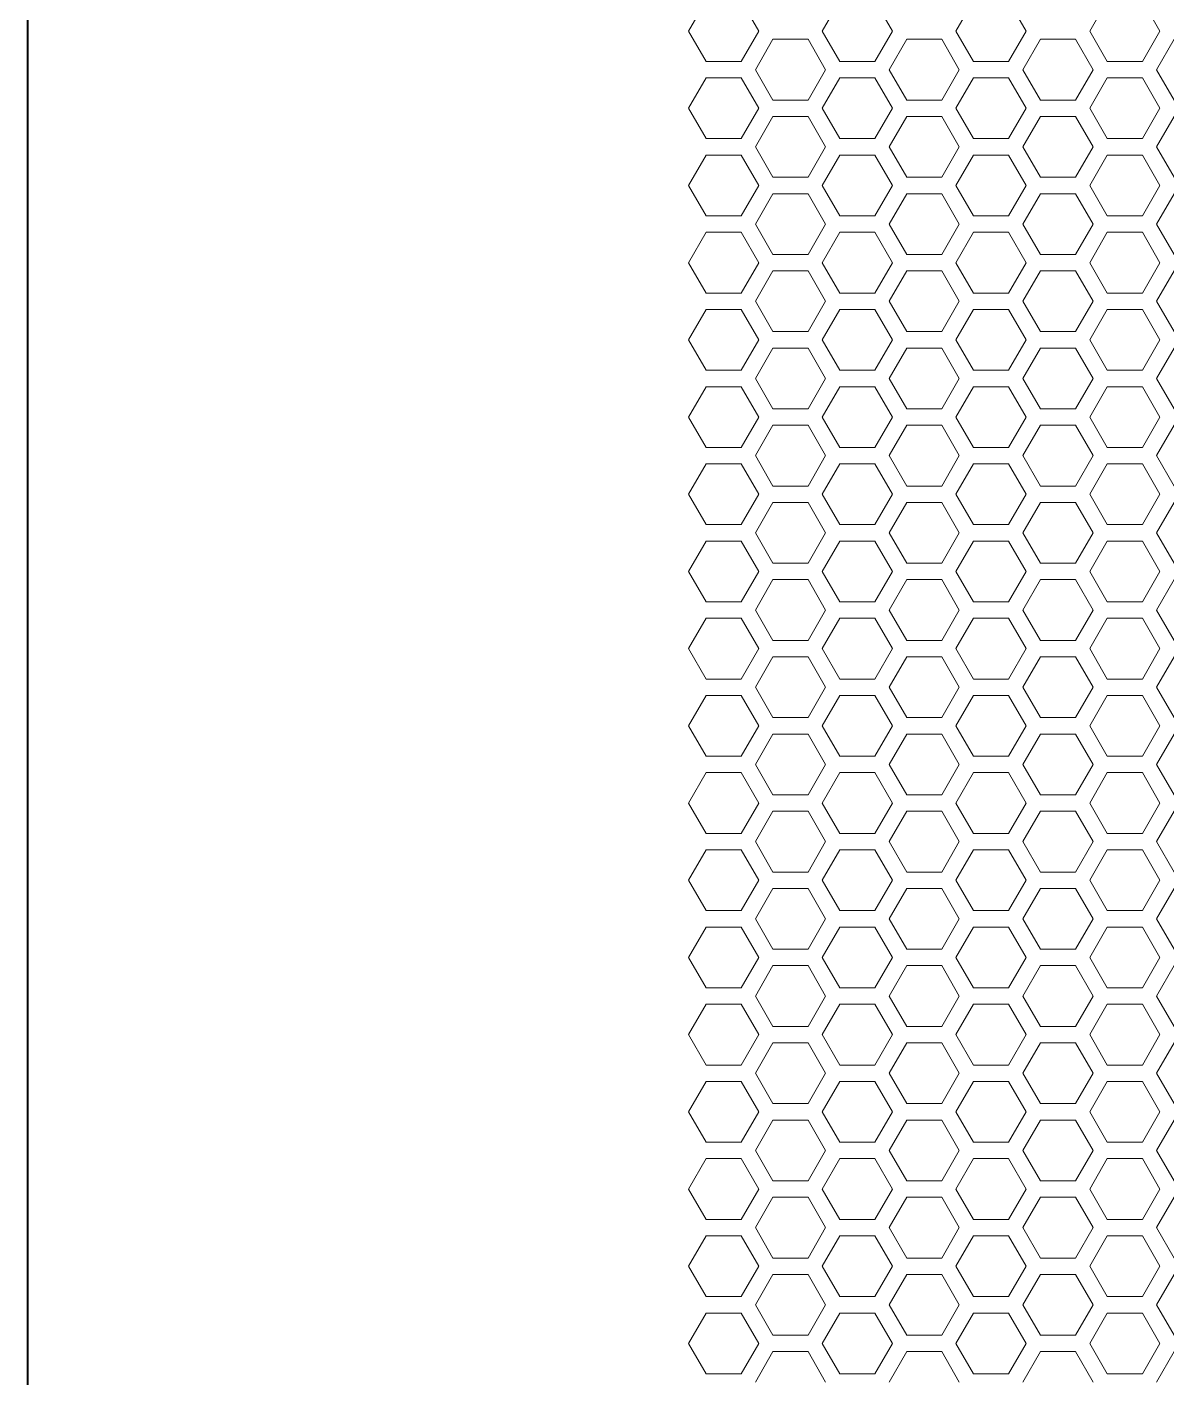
# Model space of a CAD drawing. Header units: millimetres. Extents: x 0 to 140, y -17 to 195.
# Drawn here: x 0 to 8.84, y 126.55 to 137.03 of the extents above; entities that cross this region are included whole.
import ezdxf

# ---------------------------------------------------------------- set-up
doc = ezdxf.new("R2010")
doc.units = ezdxf.units.MM
doc.layers.add('4203-42785_1_0', color=7, linetype='Continuous')

# ---------------------------------------------------------------- blocks, each defined once
blk = doc.blocks.new('a')
at = {"layer": '4203-42785_1_0', "color": 0, "linetype": 'ByBlock', "lineweight": 9}
for p, q in [((1506.9262, 451.6543), (1506.8194, 451.4695)), ((1507.2464, 451.4695), (1507.1396, 451.6543)), ((1507.7395, 451.6543), (1507.6327, 451.4695)), ((1508.0596, 451.4695), (1507.9529, 451.6543)), ((1508.5527, 451.6543), (1508.446, 451.4695)), ((1508.8728, 451.4695), (1508.7661, 451.6543)), ((1509.366, 451.6543), (1509.2593, 451.4695)), ((1509.6862, 451.4695), (1509.5794, 451.6543)), ((1506.8194, 451.4695), (1506.9262, 451.2846)), ((1507.1396, 451.2846), (1507.2464, 451.4695)), ((1507.6327, 451.4695), (1507.7395, 451.2846)), ((1507.9529, 451.2846), (1508.0596, 451.4695)), ((1508.446, 451.4695), (1508.5527, 451.2846)), ((1508.7661, 451.2846), (1508.8728, 451.4695)), ((1509.2593, 451.4695), (1509.366, 451.2846)), ((1509.5794, 451.2846), (1509.6862, 451.4695)), ((1507.3328, 451.4196), (1507.2261, 451.2347)), ((1507.3328, 451.4196), (1507.2261, 451.2347)), ((1507.5463, 451.4196), (1507.3328, 451.4196)), ((1507.5463, 451.4196), (1507.3328, 451.4196)), ((1507.653, 451.2347), (1507.5463, 451.4196)), ((1507.653, 451.2347), (1507.5463, 451.4196)), ((1508.1461, 451.4196), (1508.0394, 451.2347)), ((1508.1461, 451.4196), (1508.0394, 451.2347)), ((1508.3595, 451.4196), (1508.1461, 451.4196)), ((1508.3595, 451.4196), (1508.1461, 451.4196)), ((1508.4662, 451.2347), (1508.3595, 451.4196)), ((1508.4662, 451.2347), (1508.3595, 451.4196)), ((1508.9594, 451.4196), (1508.8527, 451.2347)), ((1508.9594, 451.4196), (1508.8527, 451.2347)), ((1509.1728, 451.4196), (1508.9594, 451.4196)), ((1509.1728, 451.4196), (1508.9594, 451.4196)), ((1509.2795, 451.2347), (1509.1728, 451.4196)), ((1509.2795, 451.2347), (1509.1728, 451.4196)), ((1509.7726, 451.4196), (1509.6659, 451.2347)), ((1509.7726, 451.4196), (1509.6659, 451.2347)), ((1506.9262, 451.2846), (1507.1396, 451.2846)), ((1507.7395, 451.2846), (1507.9529, 451.2846)), ((1508.5527, 451.2846), (1508.7661, 451.2846)), ((1509.366, 451.2846), (1509.5794, 451.2846)), ((1507.2261, 451.2347), (1507.3328, 451.0498)), ((1507.2261, 451.2347), (1507.3328, 451.0498)), ((1507.5463, 451.0498), (1507.653, 451.2347)), ((1507.5463, 451.0498), (1507.653, 451.2347)), ((1508.0394, 451.2347), (1508.1461, 451.0498)), ((1508.0394, 451.2347), (1508.1461, 451.0498)), ((1508.3595, 451.0498), (1508.4662, 451.2347)), ((1508.3595, 451.0498), (1508.4662, 451.2347)), ((1508.8527, 451.2347), (1508.9594, 451.0498)), ((1508.8527, 451.2347), (1508.9594, 451.0498)), ((1509.1728, 451.0498), (1509.2795, 451.2347)), ((1509.1728, 451.0498), (1509.2795, 451.2347)), ((1509.6659, 451.2347), (1509.7726, 451.0498)), ((1509.6659, 451.2347), (1509.7726, 451.0498)), ((1506.9262, 451.1848), (1506.8194, 450.9999)), ((1506.9262, 451.1848), (1506.8194, 450.9999)), ((1507.1396, 451.1848), (1506.9262, 451.1848)), ((1507.1396, 451.1848), (1506.9262, 451.1848)), ((1507.2464, 450.9999), (1507.1396, 451.1848)), ((1507.2464, 450.9999), (1507.1396, 451.1848)), ((1507.7395, 451.1848), (1507.6327, 450.9999)), ((1507.7395, 451.1848), (1507.6327, 450.9999)), ((1507.9529, 451.1848), (1507.7395, 451.1848)), ((1507.9529, 451.1848), (1507.7395, 451.1848)), ((1508.0596, 450.9999), (1507.9529, 451.1848)), ((1508.0596, 450.9999), (1507.9529, 451.1848)), ((1508.5527, 451.1848), (1508.446, 450.9999)), ((1508.5527, 451.1848), (1508.446, 450.9999)), ((1508.7661, 451.1848), (1508.5527, 451.1848)), ((1508.7661, 451.1848), (1508.5527, 451.1848)), ((1508.8728, 450.9999), (1508.7661, 451.1848)), ((1508.8728, 450.9999), (1508.7661, 451.1848)), ((1509.366, 451.1848), (1509.2593, 450.9999)), ((1509.366, 451.1848), (1509.2593, 450.9999)), ((1509.5794, 451.1848), (1509.366, 451.1848)), ((1509.5794, 451.1848), (1509.366, 451.1848)), ((1509.6862, 450.9999), (1509.5794, 451.1848)), ((1509.6862, 450.9999), (1509.5794, 451.1848)), ((1507.3328, 451.0498), (1507.5463, 451.0498)), ((1507.3328, 451.0498), (1507.5463, 451.0498)), ((1508.1461, 451.0498), (1508.3595, 451.0498)), ((1508.1461, 451.0498), (1508.3595, 451.0498)), ((1508.9594, 451.0498), (1509.1728, 451.0498)), ((1508.9594, 451.0498), (1509.1728, 451.0498)), ((1506.8194, 450.9999), (1506.9262, 450.8151)), ((1506.8194, 450.9999), (1506.9262, 450.8151)), ((1507.1396, 450.8151), (1507.2464, 450.9999)), ((1507.1396, 450.8151), (1507.2464, 450.9999)), ((1507.6327, 450.9999), (1507.7395, 450.8151)), ((1507.6327, 450.9999), (1507.7395, 450.8151)), ((1507.9529, 450.8151), (1508.0596, 450.9999)), ((1507.9529, 450.8151), (1508.0596, 450.9999)), ((1508.446, 450.9999), (1508.5527, 450.8151)), ((1508.446, 450.9999), (1508.5527, 450.8151)), ((1508.7661, 450.8151), (1508.8728, 450.9999)), ((1508.7661, 450.8151), (1508.8728, 450.9999)), ((1509.2593, 450.9999), (1509.366, 450.8151)), ((1509.2593, 450.9999), (1509.366, 450.8151)), ((1509.5794, 450.8151), (1509.6862, 450.9999)), ((1509.5794, 450.8151), (1509.6862, 450.9999)), ((1507.3328, 450.95), (1507.2261, 450.7652)), ((1507.5463, 450.95), (1507.3328, 450.95)), ((1507.653, 450.7652), (1507.5463, 450.95)), ((1508.1461, 450.95), (1508.0394, 450.7652)), ((1508.3595, 450.95), (1508.1461, 450.95)), ((1508.4662, 450.7652), (1508.3595, 450.95)), ((1508.9594, 450.95), (1508.8527, 450.7652)), ((1509.1728, 450.95), (1508.9594, 450.95)), ((1509.2795, 450.7652), (1509.1728, 450.95)), ((1509.7726, 450.95), (1509.6659, 450.7652)), ((1506.9262, 450.8151), (1507.1396, 450.8151)), ((1506.9262, 450.8151), (1507.1396, 450.8151)), ((1507.7395, 450.8151), (1507.9529, 450.8151)), ((1507.7395, 450.8151), (1507.9529, 450.8151)), ((1508.5527, 450.8151), (1508.7661, 450.8151)), ((1508.5527, 450.8151), (1508.7661, 450.8151)), ((1509.366, 450.8151), (1509.5794, 450.8151)), ((1509.366, 450.8151), (1509.5794, 450.8151)), ((1506.9262, 450.7153), (1506.8194, 450.5304)), ((1507.1396, 450.7153), (1506.9262, 450.7153)), ((1507.2464, 450.5304), (1507.1396, 450.7153)), ((1507.2261, 450.7652), (1507.3328, 450.5803)), ((1507.5463, 450.5803), (1507.653, 450.7652)), ((1507.7395, 450.7153), (1507.6327, 450.5304)), ((1507.9529, 450.7153), (1507.7395, 450.7153)), ((1508.0596, 450.5304), (1507.9529, 450.7153)), ((1508.0394, 450.7652), (1508.1461, 450.5803)), ((1508.3595, 450.5803), (1508.4662, 450.7652)), ((1508.5527, 450.7153), (1508.446, 450.5304)), ((1508.7661, 450.7153), (1508.5527, 450.7153)), ((1508.8728, 450.5304), (1508.7661, 450.7153)), ((1508.8527, 450.7652), (1508.9594, 450.5803)), ((1509.1728, 450.5803), (1509.2795, 450.7652)), ((1509.366, 450.7153), (1509.2593, 450.5304)), ((1509.5794, 450.7153), (1509.366, 450.7153)), ((1509.6862, 450.5304), (1509.5794, 450.7153)), ((1509.6659, 450.7652), (1509.7726, 450.5803)), ((1507.3328, 450.5803), (1507.5463, 450.5803)), ((1508.1461, 450.5803), (1508.3595, 450.5803)), ((1508.9594, 450.5803), (1509.1728, 450.5803)), ((1506.8194, 450.5304), (1506.9262, 450.3455)), ((1507.1396, 450.3455), (1507.2464, 450.5304)), ((1507.3328, 450.4805), (1507.2261, 450.2956)), ((1507.5463, 450.4805), (1507.3328, 450.4805)), ((1507.653, 450.2956), (1507.5463, 450.4805)), ((1507.6327, 450.5304), (1507.7395, 450.3455)), ((1507.9529, 450.3455), (1508.0596, 450.5304)), ((1508.1461, 450.4805), (1508.0394, 450.2956)), ((1508.3595, 450.4805), (1508.1461, 450.4805)), ((1508.4662, 450.2956), (1508.3595, 450.4805)), ((1508.446, 450.5304), (1508.5527, 450.3455)), ((1508.7661, 450.3455), (1508.8728, 450.5304)), ((1508.9594, 450.4805), (1508.8527, 450.2956)), ((1509.1728, 450.4805), (1508.9594, 450.4805)), ((1509.2795, 450.2956), (1509.1728, 450.4805)), ((1509.2593, 450.5304), (1509.366, 450.3455)), ((1509.5794, 450.3455), (1509.6862, 450.5304)), ((1509.7726, 450.4805), (1509.6659, 450.2956)), ((1506.9262, 450.3455), (1507.1396, 450.3455)), ((1507.2261, 450.2956), (1507.3328, 450.1108)), ((1507.5463, 450.1108), (1507.653, 450.2956)), ((1507.7395, 450.3455), (1507.9529, 450.3455)), ((1508.0394, 450.2956), (1508.1461, 450.1108)), ((1508.3595, 450.1108), (1508.4662, 450.2956)), ((1508.5527, 450.3455), (1508.7661, 450.3455)), ((1508.8527, 450.2956), (1508.9594, 450.1108)), ((1509.1728, 450.1108), (1509.2795, 450.2956)), ((1509.366, 450.3455), (1509.5794, 450.3455)), ((1509.6659, 450.2956), (1509.7726, 450.1108)), ((1506.9262, 450.2457), (1506.8194, 450.0608)), ((1507.1396, 450.2457), (1506.9262, 450.2457)), ((1507.2464, 450.0608), (1507.1396, 450.2457)), ((1507.7395, 450.2457), (1507.6327, 450.0608)), ((1507.9529, 450.2457), (1507.7395, 450.2457)), ((1508.0596, 450.0608), (1507.9529, 450.2457)), ((1508.5527, 450.2457), (1508.446, 450.0608)), ((1508.7661, 450.2457), (1508.5527, 450.2457)), ((1508.8728, 450.0608), (1508.7661, 450.2457)), ((1509.366, 450.2457), (1509.2593, 450.0608)), ((1509.5794, 450.2457), (1509.366, 450.2457)), ((1509.6862, 450.0608), (1509.5794, 450.2457)), ((1506.8194, 450.0608), (1506.9262, 449.876)), ((1507.1396, 449.876), (1507.2464, 450.0608)), ((1507.3328, 450.1108), (1507.5463, 450.1108)), ((1507.6327, 450.0608), (1507.7395, 449.876)), ((1507.9529, 449.876), (1508.0596, 450.0608)), ((1508.1461, 450.1108), (1508.3595, 450.1108)), ((1508.446, 450.0608), (1508.5527, 449.876)), ((1508.7661, 449.876), (1508.8728, 450.0608)), ((1508.9594, 450.1108), (1509.1728, 450.1108)), ((1509.2593, 450.0608), (1509.366, 449.876)), ((1509.5794, 449.876), (1509.6862, 450.0608)), ((1507.3328, 450.0109), (1507.2261, 449.8261)), ((1507.5463, 450.0109), (1507.3328, 450.0109)), ((1507.653, 449.8261), (1507.5463, 450.0109)), ((1508.1461, 450.0109), (1508.0394, 449.8261)), ((1508.3595, 450.0109), (1508.1461, 450.0109)), ((1508.4662, 449.8261), (1508.3595, 450.0109)), ((1508.9594, 450.0109), (1508.8527, 449.8261)), ((1509.1728, 450.0109), (1508.9594, 450.0109)), ((1509.2795, 449.8261), (1509.1728, 450.0109)), ((1509.7726, 450.0109), (1509.6659, 449.8261)), ((1506.9262, 449.876), (1507.1396, 449.876)), ((1507.2261, 449.8261), (1507.3328, 449.6412)), ((1507.5463, 449.6412), (1507.653, 449.8261)), ((1507.7395, 449.876), (1507.9529, 449.876)), ((1508.0394, 449.8261), (1508.1461, 449.6412)), ((1508.3595, 449.6412), (1508.4662, 449.8261)), ((1508.5527, 449.876), (1508.7661, 449.876)), ((1508.8527, 449.8261), (1508.9594, 449.6412)), ((1509.1728, 449.6412), (1509.2795, 449.8261)), ((1509.366, 449.876), (1509.5794, 449.876)), ((1509.6659, 449.8261), (1509.7726, 449.6412)), ((1506.9262, 449.7762), (1506.8194, 449.5913)), ((1507.1396, 449.7762), (1506.9262, 449.7762)), ((1507.2464, 449.5913), (1507.1396, 449.7762)), ((1507.7395, 449.7762), (1507.6327, 449.5913)), ((1507.9529, 449.7762), (1507.7395, 449.7762)), ((1508.0596, 449.5913), (1507.9529, 449.7762)), ((1508.5527, 449.7762), (1508.446, 449.5913)), ((1508.7661, 449.7762), (1508.5527, 449.7762)), ((1508.8728, 449.5913), (1508.7661, 449.7762)), ((1509.366, 449.7762), (1509.2593, 449.5913)), ((1509.5794, 449.7762), (1509.366, 449.7762)), ((1509.6862, 449.5913), (1509.5794, 449.7762)), ((1507.3328, 449.6412), (1507.5463, 449.6412)), ((1508.1461, 449.6412), (1508.3595, 449.6412)), ((1508.9594, 449.6412), (1509.1728, 449.6412)), ((1506.8194, 449.5913), (1506.9262, 449.4064)), ((1507.1396, 449.4064), (1507.2464, 449.5913)), ((1507.6327, 449.5913), (1507.7395, 449.4064)), ((1507.9529, 449.4064), (1508.0596, 449.5913)), ((1508.446, 449.5913), (1508.5527, 449.4064)), ((1508.7661, 449.4064), (1508.8728, 449.5913)), ((1509.2593, 449.5913), (1509.366, 449.4064)), ((1509.5794, 449.4064), (1509.6862, 449.5913)), ((1507.3328, 449.5414), (1507.2261, 449.3565)), ((1507.5463, 449.5414), (1507.3328, 449.5414)), ((1507.653, 449.3565), (1507.5463, 449.5414)), ((1508.1461, 449.5414), (1508.0394, 449.3565)), ((1508.3595, 449.5414), (1508.1461, 449.5414)), ((1508.4662, 449.3565), (1508.3595, 449.5414)), ((1508.9594, 449.5414), (1508.8527, 449.3565)), ((1509.1728, 449.5414), (1508.9594, 449.5414)), ((1509.2795, 449.3565), (1509.1728, 449.5414)), ((1509.7726, 449.5414), (1509.6659, 449.3565)), ((1506.9262, 449.4064), (1507.1396, 449.4064)), ((1507.7395, 449.4064), (1507.9529, 449.4064)), ((1508.5527, 449.4064), (1508.7661, 449.4064)), ((1509.366, 449.4064), (1509.5794, 449.4064)), ((1507.2261, 449.3565), (1507.3328, 449.1717)), ((1507.5463, 449.1717), (1507.653, 449.3565)), ((1508.0394, 449.3565), (1508.1461, 449.1717)), ((1508.3595, 449.1717), (1508.4662, 449.3565)), ((1508.8527, 449.3565), (1508.9594, 449.1717)), ((1509.1728, 449.1717), (1509.2795, 449.3565)), ((1509.6659, 449.3565), (1509.7726, 449.1717)), ((1506.9262, 449.3066), (1506.8194, 449.1218)), ((1507.1396, 449.3066), (1506.9262, 449.3066)), ((1507.2464, 449.1218), (1507.1396, 449.3066)), ((1507.7395, 449.3066), (1507.6327, 449.1218)), ((1507.9529, 449.3066), (1507.7395, 449.3066)), ((1508.0596, 449.1218), (1507.9529, 449.3066)), ((1508.5527, 449.3066), (1508.446, 449.1218)), ((1508.7661, 449.3066), (1508.5527, 449.3066)), ((1508.8728, 449.1218), (1508.7661, 449.3066)), ((1509.366, 449.3066), (1509.2593, 449.1218)), ((1509.5794, 449.3066), (1509.366, 449.3066)), ((1509.6862, 449.1218), (1509.5794, 449.3066)), ((1507.3328, 449.1717), (1507.5463, 449.1717)), ((1508.1461, 449.1717), (1508.3595, 449.1717)), ((1508.9594, 449.1717), (1509.1728, 449.1717)), ((1506.8194, 449.1218), (1506.9262, 448.9369)), ((1507.1396, 448.9369), (1507.2464, 449.1218)), ((1507.3328, 449.0718), (1507.2261, 448.887)), ((1507.5463, 449.0718), (1507.3328, 449.0718)), ((1507.653, 448.887), (1507.5463, 449.0718)), ((1507.6327, 449.1218), (1507.7395, 448.9369)), ((1507.9529, 448.9369), (1508.0596, 449.1218)), ((1508.1461, 449.0718), (1508.0394, 448.887)), ((1508.3595, 449.0718), (1508.1461, 449.0718)), ((1508.4662, 448.887), (1508.3595, 449.0718)), ((1508.446, 449.1218), (1508.5527, 448.9369)), ((1508.7661, 448.9369), (1508.8728, 449.1218)), ((1508.9594, 449.0718), (1508.8527, 448.887)), ((1509.1728, 449.0718), (1508.9594, 449.0718)), ((1509.2795, 448.887), (1509.1728, 449.0718)), ((1509.2593, 449.1218), (1509.366, 448.9369)), ((1509.5794, 448.9369), (1509.6862, 449.1218)), ((1509.7726, 449.0718), (1509.6659, 448.887)), ((1506.9262, 448.9369), (1507.1396, 448.9369)), ((1507.7395, 448.9369), (1507.9529, 448.9369)), ((1508.5527, 448.9369), (1508.7661, 448.9369)), ((1509.366, 448.9369), (1509.5794, 448.9369)), ((1506.9262, 448.8371), (1506.8194, 448.6522)), ((1507.1396, 448.8371), (1506.9262, 448.8371)), ((1507.2464, 448.6522), (1507.1396, 448.8371)), ((1507.2261, 448.887), (1507.3328, 448.7021)), ((1507.5463, 448.7021), (1507.653, 448.887)), ((1507.7395, 448.8371), (1507.6327, 448.6522)), ((1507.9529, 448.8371), (1507.7395, 448.8371)), ((1508.0596, 448.6522), (1507.9529, 448.8371)), ((1508.0394, 448.887), (1508.1461, 448.7021)), ((1508.3595, 448.7021), (1508.4662, 448.887)), ((1508.5527, 448.8371), (1508.446, 448.6522)), ((1508.7661, 448.8371), (1508.5527, 448.8371)), ((1508.8728, 448.6522), (1508.7661, 448.8371)), ((1508.8527, 448.887), (1508.9594, 448.7021)), ((1509.1728, 448.7021), (1509.2795, 448.887)), ((1509.366, 448.8371), (1509.2593, 448.6522)), ((1509.5794, 448.8371), (1509.366, 448.8371)), ((1509.6862, 448.6522), (1509.5794, 448.8371)), ((1509.6659, 448.887), (1509.7726, 448.7021)), ((1506.8194, 448.6522), (1506.9262, 448.4673)), ((1507.1396, 448.4673), (1507.2464, 448.6522)), ((1507.3328, 448.7021), (1507.5463, 448.7021)), ((1507.6327, 448.6522), (1507.7395, 448.4673)), ((1507.9529, 448.4673), (1508.0596, 448.6522)), ((1508.1461, 448.7021), (1508.3595, 448.7021)), ((1508.446, 448.6522), (1508.5527, 448.4673)), ((1508.7661, 448.4673), (1508.8728, 448.6522)), ((1508.9594, 448.7021), (1509.1728, 448.7021)), ((1509.2593, 448.6522), (1509.366, 448.4673)), ((1509.5794, 448.4673), (1509.6862, 448.6522)), ((1507.3328, 448.6023), (1507.2261, 448.4174)), ((1507.5463, 448.6023), (1507.3328, 448.6023)), ((1507.653, 448.4174), (1507.5463, 448.6023)), ((1508.1461, 448.6023), (1508.0394, 448.4174)), ((1508.3595, 448.6023), (1508.1461, 448.6023)), ((1508.4662, 448.4174), (1508.3595, 448.6023)), ((1508.9594, 448.6023), (1508.8527, 448.4174)), ((1509.1728, 448.6023), (1508.9594, 448.6023)), ((1509.2795, 448.4174), (1509.1728, 448.6023)), ((1509.7726, 448.6023), (1509.6659, 448.4174)), ((1506.9262, 448.4673), (1507.1396, 448.4673)), ((1507.2261, 448.4174), (1507.3328, 448.2326)), ((1507.5463, 448.2326), (1507.653, 448.4174)), ((1507.7395, 448.4673), (1507.9529, 448.4673)), ((1508.0394, 448.4174), (1508.1461, 448.2326)), ((1508.3595, 448.2326), (1508.4662, 448.4174)), ((1508.5527, 448.4673), (1508.7661, 448.4673)), ((1508.8527, 448.4174), (1508.9594, 448.2326)), ((1509.1728, 448.2326), (1509.2795, 448.4174)), ((1509.366, 448.4673), (1509.5794, 448.4673)), ((1509.6659, 448.4174), (1509.7726, 448.2326)), ((1506.9262, 448.3675), (1506.8194, 448.1827)), ((1507.1396, 448.3675), (1506.9262, 448.3675)), ((1507.2464, 448.1827), (1507.1396, 448.3675)), ((1507.7395, 448.3675), (1507.6327, 448.1827)), ((1507.9529, 448.3675), (1507.7395, 448.3675)), ((1508.0596, 448.1827), (1507.9529, 448.3675)), ((1508.5527, 448.3675), (1508.446, 448.1827)), ((1508.7661, 448.3675), (1508.5527, 448.3675)), ((1508.8728, 448.1827), (1508.7661, 448.3675)), ((1509.366, 448.3675), (1509.2593, 448.1827)), ((1509.5794, 448.3675), (1509.366, 448.3675)), ((1509.6862, 448.1827), (1509.5794, 448.3675)), ((1506.8194, 448.1827), (1506.9262, 447.9978)), ((1507.1396, 447.9978), (1507.2464, 448.1827)), ((1507.3328, 448.2326), (1507.5463, 448.2326)), ((1507.6327, 448.1827), (1507.7395, 447.9978)), ((1507.9529, 447.9978), (1508.0596, 448.1827)), ((1508.1461, 448.2326), (1508.3595, 448.2326)), ((1508.446, 448.1827), (1508.5527, 447.9978)), ((1508.7661, 447.9978), (1508.8728, 448.1827)), ((1508.9594, 448.2326), (1509.1728, 448.2326)), ((1509.2593, 448.1827), (1509.366, 447.9978)), ((1509.5794, 447.9978), (1509.6862, 448.1827)), ((1507.3328, 448.1328), (1507.2261, 447.9479)), ((1507.5463, 448.1328), (1507.3328, 448.1328)), ((1507.653, 447.9479), (1507.5463, 448.1328)), ((1508.1461, 448.1328), (1508.0394, 447.9479)), ((1508.3595, 448.1328), (1508.1461, 448.1328)), ((1508.4662, 447.9479), (1508.3595, 448.1328)), ((1508.9594, 448.1328), (1508.8527, 447.9479)), ((1509.1728, 448.1328), (1508.9594, 448.1328)), ((1509.2795, 447.9479), (1509.1728, 448.1328)), ((1509.7726, 448.1328), (1509.6659, 447.9479)), ((1506.9262, 447.9978), (1507.1396, 447.9978)), ((1507.7395, 447.9978), (1507.9529, 447.9978)), ((1508.5527, 447.9978), (1508.7661, 447.9978)), ((1509.366, 447.9978), (1509.5794, 447.9978)), ((1507.2261, 447.9479), (1507.3328, 447.763)), ((1507.5463, 447.763), (1507.653, 447.9479)), ((1508.0394, 447.9479), (1508.1461, 447.763)), ((1508.3595, 447.763), (1508.4662, 447.9479)), ((1508.8527, 447.9479), (1508.9594, 447.763)), ((1509.1728, 447.763), (1509.2795, 447.9479)), ((1509.6659, 447.9479), (1509.7726, 447.763)), ((1506.9262, 447.898), (1506.8194, 447.7131)), ((1507.1396, 447.898), (1506.9262, 447.898)), ((1507.2464, 447.7131), (1507.1396, 447.898)), ((1507.7395, 447.898), (1507.6327, 447.7131)), ((1507.9529, 447.898), (1507.7395, 447.898)), ((1508.0596, 447.7131), (1507.9529, 447.898)), ((1508.5527, 447.898), (1508.446, 447.7131)), ((1508.7661, 447.898), (1508.5527, 447.898)), ((1508.8728, 447.7131), (1508.7661, 447.898)), ((1509.366, 447.898), (1509.2593, 447.7131)), ((1509.5794, 447.898), (1509.366, 447.898)), ((1509.6862, 447.7131), (1509.5794, 447.898)), ((1507.3328, 447.763), (1507.5463, 447.763)), ((1508.1461, 447.763), (1508.3595, 447.763)), ((1508.9594, 447.763), (1509.1728, 447.763)), ((1506.8194, 447.7131), (1506.9262, 447.5283)), ((1507.1396, 447.5283), (1507.2464, 447.7131)), ((1507.6327, 447.7131), (1507.7395, 447.5283)), ((1507.9529, 447.5283), (1508.0596, 447.7131)), ((1508.446, 447.7131), (1508.5527, 447.5283)), ((1508.7661, 447.5283), (1508.8728, 447.7131)), ((1509.2593, 447.7131), (1509.366, 447.5283)), ((1509.5794, 447.5283), (1509.6862, 447.7131)), ((1507.3328, 447.6632), (1507.2261, 447.4784)), ((1507.5463, 447.6632), (1507.3328, 447.6632)), ((1507.653, 447.4784), (1507.5463, 447.6632)), ((1508.1461, 447.6632), (1508.0394, 447.4784)), ((1508.3595, 447.6632), (1508.1461, 447.6632)), ((1508.4662, 447.4784), (1508.3595, 447.6632)), ((1508.9594, 447.6632), (1508.8527, 447.4784)), ((1509.1728, 447.6632), (1508.9594, 447.6632)), ((1509.2795, 447.4784), (1509.1728, 447.6632)), ((1509.7726, 447.6632), (1509.6659, 447.4784)), ((1506.9262, 447.5283), (1507.1396, 447.5283)), ((1507.7395, 447.5283), (1507.9529, 447.5283)), ((1508.5527, 447.5283), (1508.7661, 447.5283)), ((1509.366, 447.5283), (1509.5794, 447.5283)), ((1506.9262, 447.4284), (1506.8194, 447.2436)), ((1507.1396, 447.4284), (1506.9262, 447.4284)), ((1507.2464, 447.2436), (1507.1396, 447.4284)), ((1507.2261, 447.4784), (1507.3328, 447.2935)), ((1507.5463, 447.2935), (1507.653, 447.4784)), ((1507.7395, 447.4284), (1507.6327, 447.2436)), ((1507.9529, 447.4284), (1507.7395, 447.4284)), ((1508.0596, 447.2436), (1507.9529, 447.4284)), ((1508.0394, 447.4784), (1508.1461, 447.2935)), ((1508.3595, 447.2935), (1508.4662, 447.4784)), ((1508.5527, 447.4284), (1508.446, 447.2436)), ((1508.7661, 447.4284), (1508.5527, 447.4284)), ((1508.8728, 447.2436), (1508.7661, 447.4284)), ((1508.8527, 447.4784), (1508.9594, 447.2935)), ((1509.1728, 447.2935), (1509.2795, 447.4784)), ((1509.366, 447.4284), (1509.2593, 447.2436)), ((1509.5794, 447.4284), (1509.366, 447.4284)), ((1509.6862, 447.2436), (1509.5794, 447.4284)), ((1509.6659, 447.4784), (1509.7726, 447.2935)), ((1507.3328, 447.2935), (1507.5463, 447.2935)), ((1508.1461, 447.2935), (1508.3595, 447.2935)), ((1508.9594, 447.2935), (1509.1728, 447.2935)), ((1506.8194, 447.2436), (1506.9262, 447.0587)), ((1507.1396, 447.0587), (1507.2464, 447.2436)), ((1507.3328, 447.1937), (1507.2261, 447.0088)), ((1507.5463, 447.1937), (1507.3328, 447.1937)), ((1507.653, 447.0088), (1507.5463, 447.1937)), ((1507.6327, 447.2436), (1507.7395, 447.0587)), ((1507.9529, 447.0587), (1508.0596, 447.2436)), ((1508.1461, 447.1937), (1508.0394, 447.0088)), ((1508.3595, 447.1937), (1508.1461, 447.1937)), ((1508.4662, 447.0088), (1508.3595, 447.1937)), ((1508.446, 447.2436), (1508.5527, 447.0587)), ((1508.7661, 447.0587), (1508.8728, 447.2436)), ((1508.9594, 447.1937), (1508.8527, 447.0088)), ((1509.1728, 447.1937), (1508.9594, 447.1937)), ((1509.2795, 447.0088), (1509.1728, 447.1937)), ((1509.2593, 447.2436), (1509.366, 447.0587)), ((1509.5794, 447.0587), (1509.6862, 447.2436)), ((1509.7726, 447.1937), (1509.6659, 447.0088)), ((1506.9262, 447.0587), (1507.1396, 447.0587)), ((1507.2261, 447.0088), (1507.3328, 446.8239)), ((1507.5463, 446.8239), (1507.653, 447.0088)), ((1507.7395, 447.0587), (1507.9529, 447.0587)), ((1508.0394, 447.0088), (1508.1461, 446.8239)), ((1508.3595, 446.8239), (1508.4662, 447.0088)), ((1508.5527, 447.0587), (1508.7661, 447.0587)), ((1508.8527, 447.0088), (1508.9594, 446.8239)), ((1509.1728, 446.8239), (1509.2795, 447.0088)), ((1509.366, 447.0587), (1509.5794, 447.0587)), ((1509.6659, 447.0088), (1509.7726, 446.8239)), ((1506.9262, 446.9589), (1506.8194, 446.774)), ((1507.1396, 446.9589), (1506.9262, 446.9589)), ((1507.2464, 446.774), (1507.1396, 446.9589)), ((1507.7395, 446.9589), (1507.6327, 446.774)), ((1507.9529, 446.9589), (1507.7395, 446.9589)), ((1508.0596, 446.774), (1507.9529, 446.9589)), ((1508.5527, 446.9589), (1508.446, 446.774)), ((1508.7661, 446.9589), (1508.5527, 446.9589)), ((1508.8728, 446.774), (1508.7661, 446.9589)), ((1509.366, 446.9589), (1509.2593, 446.774)), ((1509.5794, 446.9589), (1509.366, 446.9589)), ((1509.6862, 446.774), (1509.5794, 446.9589)), ((1506.8194, 446.774), (1506.9262, 446.5892)), ((1507.1396, 446.5892), (1507.2464, 446.774)), ((1507.3328, 446.8239), (1507.5463, 446.8239)), ((1507.6327, 446.774), (1507.7395, 446.5892)), ((1507.9529, 446.5892), (1508.0596, 446.774)), ((1508.1461, 446.8239), (1508.3595, 446.8239)), ((1508.446, 446.774), (1508.5527, 446.5892)), ((1508.7661, 446.5892), (1508.8728, 446.774)), ((1508.9594, 446.8239), (1509.1728, 446.8239)), ((1509.2593, 446.774), (1509.366, 446.5892)), ((1509.5794, 446.5892), (1509.6862, 446.774)), ((1507.3328, 446.7241), (1507.2261, 446.5393)), ((1507.5463, 446.7241), (1507.3328, 446.7241)), ((1507.653, 446.5393), (1507.5463, 446.7241)), ((1508.1461, 446.7241), (1508.0394, 446.5393)), ((1508.3595, 446.7241), (1508.1461, 446.7241)), ((1508.4662, 446.5393), (1508.3595, 446.7241)), ((1508.9594, 446.7241), (1508.8527, 446.5393)), ((1509.1728, 446.7241), (1508.9594, 446.7241)), ((1509.2795, 446.5393), (1509.1728, 446.7241)), ((1509.7726, 446.7241), (1509.6659, 446.5393)), ((1506.9262, 446.5892), (1507.1396, 446.5892)), ((1507.2261, 446.5393), (1507.3328, 446.3544)), ((1507.5463, 446.3544), (1507.653, 446.5393)), ((1507.7395, 446.5892), (1507.9529, 446.5892)), ((1508.0394, 446.5393), (1508.1461, 446.3544)), ((1508.3595, 446.3544), (1508.4662, 446.5393)), ((1508.5527, 446.5892), (1508.7661, 446.5892)), ((1508.8527, 446.5393), (1508.9594, 446.3544)), ((1509.1728, 446.3544), (1509.2795, 446.5393)), ((1509.366, 446.5892), (1509.5794, 446.5892)), ((1509.6659, 446.5393), (1509.7726, 446.3544)), ((1506.9262, 446.4894), (1506.8194, 446.3045)), ((1507.1396, 446.4894), (1506.9262, 446.4894)), ((1507.2464, 446.3045), (1507.1396, 446.4894)), ((1507.7395, 446.4894), (1507.6327, 446.3045)), ((1507.9529, 446.4894), (1507.7395, 446.4894)), ((1508.0596, 446.3045), (1507.9529, 446.4894)), ((1508.5527, 446.4894), (1508.446, 446.3045)), ((1508.7661, 446.4894), (1508.5527, 446.4894)), ((1508.8728, 446.3045), (1508.7661, 446.4894)), ((1509.366, 446.4894), (1509.2593, 446.3045)), ((1509.5794, 446.4894), (1509.366, 446.4894)), ((1509.6862, 446.3045), (1509.5794, 446.4894)), ((1507.3328, 446.3544), (1507.5463, 446.3544)), ((1508.1461, 446.3544), (1508.3595, 446.3544)), ((1508.9594, 446.3544), (1509.1728, 446.3544)), ((1506.8194, 446.3045), (1506.9262, 446.1196)), ((1507.1396, 446.1196), (1507.2464, 446.3045)), ((1507.6327, 446.3045), (1507.7395, 446.1196)), ((1507.9529, 446.1196), (1508.0596, 446.3045)), ((1508.446, 446.3045), (1508.5527, 446.1196)), ((1508.7661, 446.1196), (1508.8728, 446.3045)), ((1509.2593, 446.3045), (1509.366, 446.1196)), ((1509.5794, 446.1196), (1509.6862, 446.3045)), ((1507.3328, 446.2546), (1507.2261, 446.0697)), ((1507.5463, 446.2546), (1507.3328, 446.2546)), ((1507.653, 446.0697), (1507.5463, 446.2546)), ((1508.1461, 446.2546), (1508.0394, 446.0697)), ((1508.3595, 446.2546), (1508.1461, 446.2546)), ((1508.4662, 446.0697), (1508.3595, 446.2546)), ((1508.9594, 446.2546), (1508.8527, 446.0697)), ((1509.1728, 446.2546), (1508.9594, 446.2546)), ((1509.2795, 446.0697), (1509.1728, 446.2546)), ((1509.7726, 446.2546), (1509.6659, 446.0697)), ((1506.9262, 446.1196), (1507.1396, 446.1196)), ((1507.7395, 446.1196), (1507.9529, 446.1196)), ((1508.5527, 446.1196), (1508.7661, 446.1196)), ((1509.366, 446.1196), (1509.5794, 446.1196)), ((1507.2261, 446.0697), (1507.3328, 445.8849)), ((1507.5463, 445.8849), (1507.653, 446.0697)), ((1508.0394, 446.0697), (1508.1461, 445.8849)), ((1508.3595, 445.8849), (1508.4662, 446.0697)), ((1508.8527, 446.0697), (1508.9594, 445.8849)), ((1509.1728, 445.8849), (1509.2795, 446.0697)), ((1509.6659, 446.0697), (1509.7726, 445.8849)), ((1506.9262, 446.0198), (1506.8194, 445.8349)), ((1507.1396, 446.0198), (1506.9262, 446.0198)), ((1507.2464, 445.8349), (1507.1396, 446.0198)), ((1507.7395, 446.0198), (1507.6327, 445.8349)), ((1507.9529, 446.0198), (1507.7395, 446.0198)), ((1508.0596, 445.8349), (1507.9529, 446.0198)), ((1508.5527, 446.0198), (1508.446, 445.8349)), ((1508.7661, 446.0198), (1508.5527, 446.0198)), ((1508.8728, 445.8349), (1508.7661, 446.0198)), ((1509.366, 446.0198), (1509.2593, 445.8349)), ((1509.5794, 446.0198), (1509.366, 446.0198)), ((1509.6862, 445.8349), (1509.5794, 446.0198)), ((1507.3328, 445.8849), (1507.5463, 445.8849)), ((1508.1461, 445.8849), (1508.3595, 445.8849)), ((1508.9594, 445.8849), (1509.1728, 445.8849)), ((1506.8194, 445.8349), (1506.9262, 445.6501)), ((1507.1396, 445.6501), (1507.2464, 445.8349)), ((1507.3328, 445.785), (1507.2261, 445.6002)), ((1507.5463, 445.785), (1507.3328, 445.785)), ((1507.653, 445.6002), (1507.5463, 445.785)), ((1507.6327, 445.8349), (1507.7395, 445.6501)), ((1507.9529, 445.6501), (1508.0596, 445.8349)), ((1508.1461, 445.785), (1508.0394, 445.6002)), ((1508.3595, 445.785), (1508.1461, 445.785)), ((1508.4662, 445.6002), (1508.3595, 445.785)), ((1508.446, 445.8349), (1508.5527, 445.6501)), ((1508.7661, 445.6501), (1508.8728, 445.8349)), ((1508.9594, 445.785), (1508.8527, 445.6002)), ((1509.1728, 445.785), (1508.9594, 445.785)), ((1509.2795, 445.6002), (1509.1728, 445.785)), ((1509.2593, 445.8349), (1509.366, 445.6501)), ((1509.5794, 445.6501), (1509.6862, 445.8349)), ((1509.7726, 445.785), (1509.6659, 445.6002)), ((1506.9262, 445.6501), (1507.1396, 445.6501)), ((1507.7395, 445.6501), (1507.9529, 445.6501)), ((1508.5527, 445.6501), (1508.7661, 445.6501)), ((1509.366, 445.6501), (1509.5794, 445.6501)), ((1506.9262, 445.5503), (1506.8194, 445.3654)), ((1507.1396, 445.5503), (1506.9262, 445.5503)), ((1507.2464, 445.3654), (1507.1396, 445.5503)), ((1507.2261, 445.6002), (1507.3328, 445.4153)), ((1507.5463, 445.4153), (1507.653, 445.6002)), ((1507.7395, 445.5503), (1507.6327, 445.3654)), ((1507.9529, 445.5503), (1507.7395, 445.5503)), ((1508.0596, 445.3654), (1507.9529, 445.5503)), ((1508.0394, 445.6002), (1508.1461, 445.4153)), ((1508.3595, 445.4153), (1508.4662, 445.6002)), ((1508.5527, 445.5503), (1508.446, 445.3654)), ((1508.7661, 445.5503), (1508.5527, 445.5503)), ((1508.8728, 445.3654), (1508.7661, 445.5503)), ((1508.8527, 445.6002), (1508.9594, 445.4153)), ((1509.1728, 445.4153), (1509.2795, 445.6002)), ((1509.366, 445.5503), (1509.2593, 445.3654)), ((1509.5794, 445.5503), (1509.366, 445.5503)), ((1509.6862, 445.3654), (1509.5794, 445.5503)), ((1509.6659, 445.6002), (1509.7726, 445.4153)), ((1506.8194, 445.3654), (1506.9262, 445.1805)), ((1507.1396, 445.1805), (1507.2464, 445.3654)), ((1507.3328, 445.4153), (1507.5463, 445.4153)), ((1507.6327, 445.3654), (1507.7395, 445.1805)), ((1507.9529, 445.1805), (1508.0596, 445.3654)), ((1508.1461, 445.4153), (1508.3595, 445.4153)), ((1508.446, 445.3654), (1508.5527, 445.1805)), ((1508.7661, 445.1805), (1508.8728, 445.3654)), ((1508.9594, 445.4153), (1509.1728, 445.4153)), ((1509.2593, 445.3654), (1509.366, 445.1805)), ((1509.5794, 445.1805), (1509.6862, 445.3654)), ((1507.3328, 445.3155), (1507.2261, 445.1306)), ((1507.5463, 445.3155), (1507.3328, 445.3155)), ((1507.653, 445.1306), (1507.5463, 445.3155)), ((1508.1461, 445.3155), (1508.0394, 445.1306)), ((1508.3595, 445.3155), (1508.1461, 445.3155)), ((1508.4662, 445.1306), (1508.3595, 445.3155)), ((1508.9594, 445.3155), (1508.8527, 445.1306)), ((1509.1728, 445.3155), (1508.9594, 445.3155)), ((1509.2795, 445.1306), (1509.1728, 445.3155)), ((1509.7726, 445.3155), (1509.6659, 445.1306)), ((1506.9262, 445.1805), (1507.1396, 445.1805)), ((1507.2261, 445.1306), (1507.3328, 444.9458)), ((1507.5463, 444.9458), (1507.653, 445.1306)), ((1507.7395, 445.1805), (1507.9529, 445.1805)), ((1508.0394, 445.1306), (1508.1461, 444.9458)), ((1508.3595, 444.9458), (1508.4662, 445.1306)), ((1508.5527, 445.1805), (1508.7661, 445.1805)), ((1508.8527, 445.1306), (1508.9594, 444.9458)), ((1509.1728, 444.9458), (1509.2795, 445.1306)), ((1509.366, 445.1805), (1509.5794, 445.1805)), ((1509.6659, 445.1306), (1509.7726, 444.9458)), ((1506.9262, 445.0807), (1506.8194, 444.8959)), ((1507.1396, 445.0807), (1506.9262, 445.0807)), ((1507.2464, 444.8959), (1507.1396, 445.0807)), ((1507.7395, 445.0807), (1507.6327, 444.8959)), ((1507.9529, 445.0807), (1507.7395, 445.0807)), ((1508.0596, 444.8959), (1507.9529, 445.0807)), ((1508.5527, 445.0807), (1508.446, 444.8959)), ((1508.7661, 445.0807), (1508.5527, 445.0807)), ((1508.8728, 444.8959), (1508.7661, 445.0807)), ((1509.366, 445.0807), (1509.2593, 444.8959)), ((1509.5794, 445.0807), (1509.366, 445.0807)), ((1509.6862, 444.8959), (1509.5794, 445.0807)), ((1506.8194, 444.8959), (1506.9262, 444.711)), ((1507.1396, 444.711), (1507.2464, 444.8959)), ((1507.3328, 444.9458), (1507.5463, 444.9458)), ((1507.6327, 444.8959), (1507.7395, 444.711)), ((1507.9529, 444.711), (1508.0596, 444.8959)), ((1508.1461, 444.9458), (1508.3595, 444.9458)), ((1508.446, 444.8959), (1508.5527, 444.711)), ((1508.7661, 444.711), (1508.8728, 444.8959)), ((1508.9594, 444.9458), (1509.1728, 444.9458)), ((1509.2593, 444.8959), (1509.366, 444.711)), ((1509.5794, 444.711), (1509.6862, 444.8959)), ((1507.3328, 444.846), (1507.2261, 444.6611)), ((1507.5463, 444.846), (1507.3328, 444.846)), ((1507.653, 444.6611), (1507.5463, 444.846)), ((1508.1461, 444.846), (1508.0394, 444.6611)), ((1508.3595, 444.846), (1508.1461, 444.846)), ((1508.4662, 444.6611), (1508.3595, 444.846)), ((1508.9594, 444.846), (1508.8527, 444.6611)), ((1509.1728, 444.846), (1508.9594, 444.846)), ((1509.2795, 444.6611), (1509.1728, 444.846)), ((1509.7726, 444.846), (1509.6659, 444.6611)), ((1506.9262, 444.711), (1507.1396, 444.711)), ((1507.7395, 444.711), (1507.9529, 444.711)), ((1508.5527, 444.711), (1508.7661, 444.711)), ((1509.366, 444.711), (1509.5794, 444.711)), ((1507.2261, 444.6611), (1507.3328, 444.4762)), ((1507.5463, 444.4762), (1507.653, 444.6611)), ((1508.0394, 444.6611), (1508.1461, 444.4762)), ((1508.3595, 444.4762), (1508.4662, 444.6611)), ((1508.8527, 444.6611), (1508.9594, 444.4762)), ((1509.1728, 444.4762), (1509.2795, 444.6611)), ((1509.6659, 444.6611), (1509.7726, 444.4762)), ((1506.9262, 444.6112), (1506.8194, 444.4263)), ((1507.1396, 444.6112), (1506.9262, 444.6112)), ((1507.2464, 444.4263), (1507.1396, 444.6112)), ((1507.7395, 444.6112), (1507.6327, 444.4263)), ((1507.9529, 444.6112), (1507.7395, 444.6112)), ((1508.0596, 444.4263), (1507.9529, 444.6112)), ((1508.5527, 444.6112), (1508.446, 444.4263)), ((1508.7661, 444.6112), (1508.5527, 444.6112)), ((1508.8728, 444.4263), (1508.7661, 444.6112)), ((1509.366, 444.6112), (1509.2593, 444.4263)), ((1509.5794, 444.6112), (1509.366, 444.6112)), ((1509.6862, 444.4263), (1509.5794, 444.6112)), ((1507.3328, 444.4762), (1507.5463, 444.4762)), ((1508.1461, 444.4762), (1508.3595, 444.4762)), ((1508.9594, 444.4762), (1509.1728, 444.4762)), ((1506.8194, 444.4263), (1506.9262, 444.2415)), ((1507.1396, 444.2415), (1507.2464, 444.4263)), ((1507.6327, 444.4263), (1507.7395, 444.2415)), ((1507.9529, 444.2415), (1508.0596, 444.4263)), ((1508.446, 444.4263), (1508.5527, 444.2415)), ((1508.7661, 444.2415), (1508.8728, 444.4263)), ((1509.2593, 444.4263), (1509.366, 444.2415)), ((1509.5794, 444.2415), (1509.6862, 444.4263)), ((1507.3328, 444.3764), (1507.2261, 444.1915)), ((1507.5463, 444.3764), (1507.3328, 444.3764)), ((1507.653, 444.1915), (1507.5463, 444.3764)), ((1508.1461, 444.3764), (1508.0394, 444.1915)), ((1508.3595, 444.3764), (1508.1461, 444.3764)), ((1508.4662, 444.1915), (1508.3595, 444.3764)), ((1508.9594, 444.3764), (1508.8527, 444.1915)), ((1509.1728, 444.3764), (1508.9594, 444.3764)), ((1509.2795, 444.1915), (1509.1728, 444.3764)), ((1509.7726, 444.3764), (1509.6659, 444.1915)), ((1506.9262, 444.2415), (1507.1396, 444.2415)), ((1507.7395, 444.2415), (1507.9529, 444.2415)), ((1508.5527, 444.2415), (1508.7661, 444.2415)), ((1509.366, 444.2415), (1509.5794, 444.2415)), ((1506.9262, 444.1416), (1506.8194, 443.9568)), ((1507.1396, 444.1416), (1506.9262, 444.1416)), ((1507.2464, 443.9568), (1507.1396, 444.1416)), ((1507.2261, 444.1915), (1507.3328, 444.0067)), ((1507.5463, 444.0067), (1507.653, 444.1915)), ((1507.7395, 444.1416), (1507.6327, 443.9568)), ((1507.9529, 444.1416), (1507.7395, 444.1416)), ((1508.0596, 443.9568), (1507.9529, 444.1416)), ((1508.0394, 444.1915), (1508.1461, 444.0067)), ((1508.3595, 444.0067), (1508.4662, 444.1915)), ((1508.5527, 444.1416), (1508.446, 443.9568)), ((1508.7661, 444.1416), (1508.5527, 444.1416)), ((1508.8728, 443.9568), (1508.7661, 444.1416)), ((1508.8527, 444.1915), (1508.9594, 444.0067)), ((1509.1728, 444.0067), (1509.2795, 444.1915)), ((1509.366, 444.1416), (1509.2593, 443.9568)), ((1509.5794, 444.1416), (1509.366, 444.1416)), ((1509.6862, 443.9568), (1509.5794, 444.1416)), ((1509.6659, 444.1915), (1509.7726, 444.0067)), ((1507.3328, 444.0067), (1507.5463, 444.0067)), ((1508.1461, 444.0067), (1508.3595, 444.0067)), ((1508.9594, 444.0067), (1509.1728, 444.0067)), ((1506.8194, 443.9568), (1506.9262, 443.7719)), ((1507.1396, 443.7719), (1507.2464, 443.9568)), ((1507.3328, 443.9069), (1507.2261, 443.722)), ((1507.5463, 443.9069), (1507.3328, 443.9069)), ((1507.653, 443.722), (1507.5463, 443.9069)), ((1507.6327, 443.9568), (1507.7395, 443.7719)), ((1507.9529, 443.7719), (1508.0596, 443.9568)), ((1508.1461, 443.9069), (1508.0394, 443.722)), ((1508.3595, 443.9069), (1508.1461, 443.9069)), ((1508.4662, 443.722), (1508.3595, 443.9069)), ((1508.446, 443.9568), (1508.5527, 443.7719)), ((1508.7661, 443.7719), (1508.8728, 443.9568)), ((1508.9594, 443.9069), (1508.8527, 443.722)), ((1509.1728, 443.9069), (1508.9594, 443.9069)), ((1509.2795, 443.722), (1509.1728, 443.9069)), ((1509.2593, 443.9568), (1509.366, 443.7719)), ((1509.5794, 443.7719), (1509.6862, 443.9568)), ((1509.7726, 443.9069), (1509.6659, 443.722)), ((1506.9262, 443.7719), (1507.1396, 443.7719)), ((1507.2261, 443.722), (1507.3328, 443.5371)), ((1507.5463, 443.5371), (1507.653, 443.722)), ((1507.7395, 443.7719), (1507.9529, 443.7719)), ((1508.0394, 443.722), (1508.1461, 443.5371)), ((1508.3595, 443.5371), (1508.4662, 443.722)), ((1508.5527, 443.7719), (1508.7661, 443.7719)), ((1508.8527, 443.722), (1508.9594, 443.5371)), ((1509.1728, 443.5371), (1509.2795, 443.722)), ((1509.366, 443.7719), (1509.5794, 443.7719)), ((1509.6659, 443.722), (1509.7726, 443.5371)), ((1506.9262, 443.6721), (1506.8194, 443.4872)), ((1507.1396, 443.6721), (1506.9262, 443.6721)), ((1507.2464, 443.4872), (1507.1396, 443.6721)), ((1507.7395, 443.6721), (1507.6327, 443.4872)), ((1507.9529, 443.6721), (1507.7395, 443.6721)), ((1508.0596, 443.4872), (1507.9529, 443.6721)), ((1508.5527, 443.6721), (1508.446, 443.4872)), ((1508.7661, 443.6721), (1508.5527, 443.6721)), ((1508.8728, 443.4872), (1508.7661, 443.6721)), ((1509.366, 443.6721), (1509.2593, 443.4872)), ((1509.5794, 443.6721), (1509.366, 443.6721)), ((1509.6862, 443.4872), (1509.5794, 443.6721)), ((1506.8194, 443.4872), (1506.9262, 443.3024)), ((1507.1396, 443.3024), (1507.2464, 443.4872)), ((1507.3328, 443.5371), (1507.5463, 443.5371)), ((1507.6327, 443.4872), (1507.7395, 443.3024)), ((1507.9529, 443.3024), (1508.0596, 443.4872)), ((1508.1461, 443.5371), (1508.3595, 443.5371)), ((1508.446, 443.4872), (1508.5527, 443.3024)), ((1508.7661, 443.3024), (1508.8728, 443.4872)), ((1508.9594, 443.5371), (1509.1728, 443.5371)), ((1509.2593, 443.4872), (1509.366, 443.3024)), ((1509.5794, 443.3024), (1509.6862, 443.4872)), ((1507.3328, 443.4373), (1507.2261, 443.2525)), ((1507.5463, 443.4373), (1507.3328, 443.4373)), ((1507.653, 443.2525), (1507.5463, 443.4373)), ((1508.1461, 443.4373), (1508.0394, 443.2525)), ((1508.3595, 443.4373), (1508.1461, 443.4373)), ((1508.4662, 443.2525), (1508.3595, 443.4373)), ((1508.9594, 443.4373), (1508.8527, 443.2525)), ((1509.1728, 443.4373), (1508.9594, 443.4373)), ((1509.2795, 443.2525), (1509.1728, 443.4373)), ((1509.7726, 443.4373), (1509.6659, 443.2525)), ((1506.9262, 443.3024), (1507.1396, 443.3024)), ((1507.7395, 443.3024), (1507.9529, 443.3024)), ((1508.5527, 443.3024), (1508.7661, 443.3024)), ((1509.366, 443.3024), (1509.5794, 443.3024))]:
    blk.add_line(p, q, dxfattribs=at)

msp = doc.modelspace()

# ---------------------------------------------------------------- linework, layer by layer
at = {"color": 0, "linetype": 'ByBlock', "lineweight": 15}
for p, q in [((0, 0.313), (0, 194.996)), ((0.01, 0.327), (0.01, 194.996))]:
    msp.add_line(p, q, dxfattribs=at)
at = {"color": 0, "linetype": 'ByBlock', "lineweight": 18}
msp.add_line((0, 0), (0, 194.996), dxfattribs=at)

# ---------------------------------------------------------------- block references
at = {"lineweight": 15, "xscale": 1.275468447124703, "yscale": 1.275468447124703, "zscale": 1.275468447124703}
msp.add_blockref('a', (-1916.77, -438.836), dxfattribs=at)

doc.saveas('drawing.dxf')
